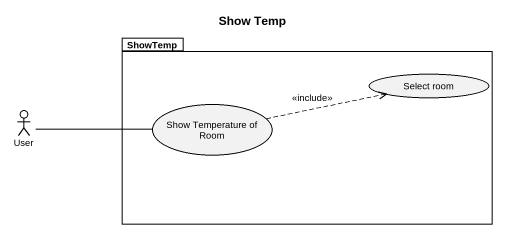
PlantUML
@startuml
title Show Temp
package ShowTemp {
  usecase "Select room" as Select_room
  usecase "Show Temperature of Room" as Show_Temperature_of_Room
}
actor User
Show_Temperature_of_Room .right.> Select_room : <<include>>
Show_Temperature_of_Room -left- User
@enduml
